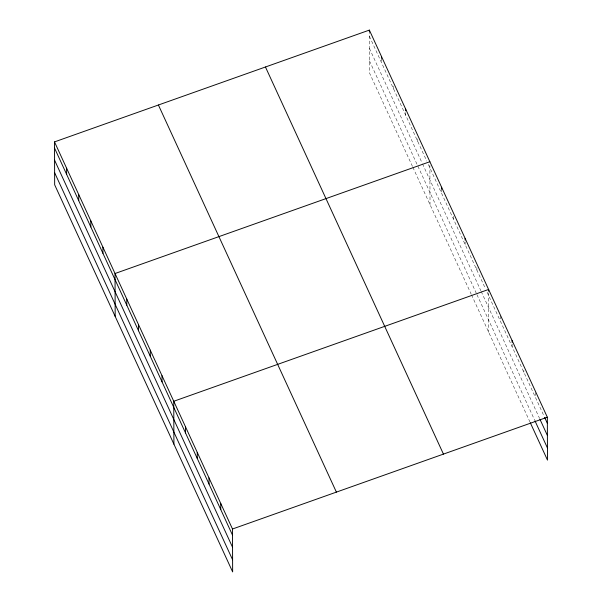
<?xml version="1.0" encoding="UTF-8"?>
<svg xmlns="http://www.w3.org/2000/svg" width="602" height="602" viewBox="0 0 602 602"><rect width="100%" height="100%" fill="white"/><g stroke="black" fill="none" stroke-linecap="round" stroke-linejoin="round"><path stroke-width="0.45" stroke-dasharray="3.01 2.26" d="M369.38 36.24L426.765 161.065M428.331 164.459L485.49 288.787M487.063 292.196L544.231 416.531M369.417 48.371L422.122 162.999M422.514 163.849L480.84 290.698M481.231 291.549L539.573 418.443M369.462 60.87L417.096 164.459M417.878 166.16L476.182 292.971M476.965 294.679L534.523 419.865M412.453 166.4L369.508 72.992L369.365 31.853M412.844 167.251L471.133 294.032M471.524 294.882L529.865 421.776M535.592 392.534L535.614 397.794M523.86 370.493L523.868 372.247M512.114 344.066L512.121 346.699M500.352 315.884L500.375 321.152M488.613 292.971L488.756 332.357M476.867 267.423L476.882 270.05M465.12 241.869L465.135 244.502M453.374 216.321L453.389 218.955M441.62 189.02L441.642 193.408M429.881 165.226L430.024 204.612M417.78 138.904L417.788 141.53M405.68 112.582L405.688 115.208M393.573 86.252L393.58 88.885M381.465 58.176L381.48 62.563"/><path stroke-width="0.9" d="M54.511 141.899L232.492 529.007L232.643 571.9L54.662 184.799L54.511 141.899L369.357 30.1L547.338 417.209L547.489 460.101L530.257 422.627M429.873 161.712L115.027 273.519L115.178 316.411M232.492 529.007L547.338 417.209M544.622 417.382L547.361 423.341M539.964 419.293L547.406 435.472M534.915 420.715L547.444 447.971M265.459 66.995L443.441 454.096M158.409 105.004L336.39 492.112M54.534 148.039L232.515 535.148M54.579 160.17L232.56 547.271M54.616 172.669L232.598 559.77M512.099 340.559L512.106 342.312M488.613 291.217L488.606 289.457L173.76 401.263L173.91 444.156M465.113 238.362L465.12 240.115M441.62 187.267L441.62 189.02M405.665 109.067L405.673 110.821M381.457 56.422L381.465 58.176M369.357 30.1L369.365 31.853M220.746 503.453L220.768 509.593M208.999 477.905L209.022 484.046M197.253 452.358L197.275 458.498M185.506 426.81L185.529 432.951M162.013 375.708L162.036 381.849M150.267 350.161L150.289 356.301M138.52 324.613L138.543 330.754M126.774 299.066L126.796 305.206M102.919 247.189L102.942 253.329M90.819 220.866L90.842 227.007M78.719 194.544L78.742 200.684M66.611 168.221L66.634 174.362"/></g></svg>
